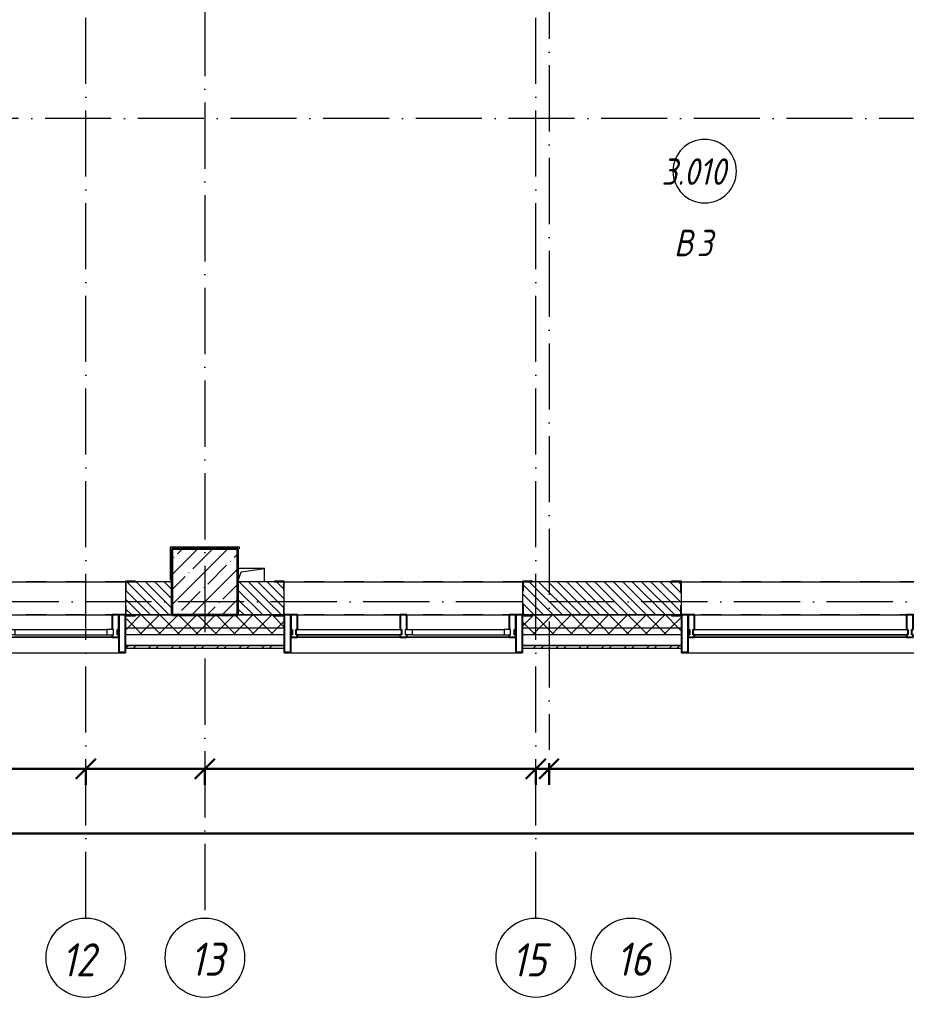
# Model space of a CAD drawing. Header units: millimetres. Extents: x -213536 to 1564669, y -45299 to 942238.
# Drawn here: x 451066 to 457766, y 499013 to 506400 of the extents above; entities that cross this region are included whole.
import ezdxf

# ---------------------------------------------------------------- set-up
doc = ezdxf.new("R2010")
doc.units = ezdxf.units.MM
doc.linetypes.add('50_200_ШТРИХ_1Т_ш5_п1_п1_', pattern=[700, 500, -100, 0, -100])
doc.linetypes.add('Штрих короткий', pattern=[300, 150, -150])
for name, color, linetype, lineweight in [('0-1', 7, 'Continuous', 5), ('0-2', 7, 'Continuous', 9), ('3) ЖБ 4м', 3, 'Continuous', 30), ('Импосты витража', 7, 'Continuous', 9), ('Импосты витража-1', 7, 'Continuous', 25), ('Каркас_Импост', 7, 'Continuous', 13), ('Каркас_Импост-1', 7, 'Continuous', 9), ('Марки помещений', 7, 'Continuous', 9), ('Несущие колонны', 7, 'Continuous', 9), ('Несущие колонны-1', 7, 'Continuous', 35), ('Обобщенные модели', 7, 'Continuous', 9), ('Общие ребра', 7, 'Continuous', 9), ('Окна', 7, 'Continuous', 9), ('Оси', 7, 'Continuous', 9), ('Оси-1', 7, 'Continuous', 20), ('Оси-2', 7, '50_200_ШТРИХ_1Т_ш5_п1_п1_', 9), ('Остекление-1', 7, 'Continuous', 9), ('Перемычка-1', 7, 'Штрих короткий', 9), ('Размеры', 7, 'Continuous', 15), ('Стены', 7, 'Continuous', 9), ('Стены-1', 7, 'Continuous', 13), ('Штриховка разреза-1', 7, 'Continuous', 9)]:
    doc.layers.add(name, color=color, linetype=linetype, lineweight=lineweight)
doc.layers.get('0-2').off()
doc.styles.add('ISOCPEUR_I_1', font='isocpeui.ttf', dxfattribs={"width": 0.85, "height": 2.5})
doc.styles.add('ISOCPEUR_I_5', font='isocpeui.ttf', dxfattribs={"width": 0.85, "height": 2.1})
doc.styles.add('ISOCPEUR_I_6', font='isocpeui.ttf', dxfattribs={"width": 0.85, "height": 3.5})
doc.dimstyles.new('ISO-2_5_0_9К', dxfattribs={"dimscale": 304.8, "dimtxt": 248.995294, "dimasz": 0.492126, "dimexe": 0.393701, "dimexo": 0.328084, "dimgap": 0, "dimtad": 1, "dimdec": 0, "dimzin": 0, "dimdsep": 46, "dimtxsty": 'ISOCPEUR_I_1', "dimblk1": 'OBLIQUE', "dimblk2": 'OBLIQUE', "dimsah": 1, "dimcen": 0.09, "dimdle": 0.393701, "dimazin": 0, "dimtfac": 1, "dimtdec": 4, "dimtix": 1, "dimtmove": 0, "dimatfit": 3, "dimfxl": 1, "dimtvp": 1, "dimtolj": 1, "dimtzin": 0, "dimarcsym": 2})
pattern_1 = [(45, (0, 0), (-70.71068, 70.71068), []), (135, (0, 0), (-70.71068, -70.71068), [])]
pattern_2 = [(135, (0, 0), (-35.35534, -35.35534), [])]

# ---------------------------------------------------------------- blocks, each defined once
blk = doc.blocks.new('Ось сетки - Круг_Ø6_00__ISO-2_5_0_9K_-16731441-АИ2_03_План отделки стен 3-го этажа _Часть 1_')
at = {"layer": 'Оси-1'}
blk.add_circle((0, 0), 3, dxfattribs=at)
blk = doc.blocks.new('_Oblique')
at = {"color": 0, "linetype": 'ByBlock', "lineweight": -2}
blk.add_line((-0.5, -0.5), (0.5, 0.5), dxfattribs=at)
blk = doc.blocks.new('*D3948')
at = {"layer": 'Defpoints', "color": 0, "lineweight": 30, "transparency": 16777216}
for p in [(449466, 500846.1), (451566, 500846.1), (451566, 500740)]:
    blk.add_point(p, dxfattribs=at)
at = {"layer": 'Размеры', "color": 0, "lineweight": -2, "transparency": 16777216}
for p, q in [((449346, 500740), (451686, 500740)), ((449466, 500746.1), (449466, 500620)), ((451566, 500746.1), (451566, 500620))]:
    blk.add_line(p, q, dxfattribs=at)
at = {"layer": 'Размеры', "color": 0, "lineweight": -2, "transparency": 16777216, "xscale": 150, "yscale": 150, "zscale": 150, "rotation": 180}
blk.add_blockref('_Oblique', (449466, 500740), dxfattribs=at)
at = {"layer": 'Размеры', "color": 0, "lineweight": -2, "transparency": 16777216, "xscale": 150, "yscale": 150, "zscale": 150}
blk.add_blockref('_Oblique', (451566, 500740), dxfattribs=at)
at = {"layer": 'Размеры', "color": 0, "transparency": 16777216, "insert": (450516, 500741.3), "char_height": 2.5, "width": 701.018, "attachment_point": 5, "style": 'ISOCPEUR_I_1'}
blk.add_mtext('\\A1;2100', dxfattribs=at)
blk = doc.blocks.new('*D3949')
at = {"layer": 'Defpoints', "color": 0, "lineweight": 30, "transparency": 16777216}
for p in [(451566, 500846.1), (452466, 500846.1), (452466, 500740)]:
    blk.add_point(p, dxfattribs=at)
at = {"layer": 'Размеры', "color": 0, "lineweight": -2, "transparency": 16777216}
for p, q in [((451446, 500740), (452586, 500740)), ((451566, 500746.1), (451566, 500620)), ((452466, 500746.1), (452466, 500620))]:
    blk.add_line(p, q, dxfattribs=at)
at = {"layer": 'Размеры', "color": 0, "lineweight": -2, "transparency": 16777216, "xscale": 150, "yscale": 150, "zscale": 150, "rotation": 180}
blk.add_blockref('_Oblique', (451566, 500740), dxfattribs=at)
at = {"layer": 'Размеры', "color": 0, "lineweight": -2, "transparency": 16777216, "xscale": 150, "yscale": 150, "zscale": 150}
blk.add_blockref('_Oblique', (452466, 500740), dxfattribs=at)
at = {"layer": 'Размеры', "color": 0, "transparency": 16777216, "insert": (452016, 500741.3), "char_height": 2.5, "width": 568.858, "attachment_point": 5, "style": 'ISOCPEUR_I_1'}
blk.add_mtext('\\A1;900', dxfattribs=at)
blk = doc.blocks.new('*D3950')
at = {"layer": 'Defpoints', "color": 0, "lineweight": 30, "transparency": 16777216}
for p in [(452466, 500846.1), (454966, 500846.1), (454966, 500740)]:
    blk.add_point(p, dxfattribs=at)
at = {"layer": 'Размеры', "color": 0, "lineweight": -2, "transparency": 16777216}
for p, q in [((452346, 500740), (455086, 500740)), ((452466, 500746.1), (452466, 500620)), ((454966, 500746.1), (454966, 500620))]:
    blk.add_line(p, q, dxfattribs=at)
at = {"layer": 'Размеры', "color": 0, "lineweight": -2, "transparency": 16777216, "xscale": 150, "yscale": 150, "zscale": 150, "rotation": 180}
blk.add_blockref('_Oblique', (452466, 500740), dxfattribs=at)
at = {"layer": 'Размеры', "color": 0, "lineweight": -2, "transparency": 16777216, "xscale": 150, "yscale": 150, "zscale": 150}
blk.add_blockref('_Oblique', (454966, 500740), dxfattribs=at)
at = {"layer": 'Размеры', "color": 0, "transparency": 16777216, "insert": (453716, 500741.3), "char_height": 2.5, "width": 758.478, "attachment_point": 5, "style": 'ISOCPEUR_I_1'}
blk.add_mtext('\\A1;2500', dxfattribs=at)
blk = doc.blocks.new('*D3951')
at = {"layer": 'Defpoints', "color": 0, "lineweight": 30, "transparency": 16777216}
for p in [(455066, 500883), (454966, 500846.1), (455066, 500740)]:
    blk.add_point(p, dxfattribs=at)
at = {"layer": 'Размеры', "color": 0, "lineweight": -2, "transparency": 16777216}
for p, q in [((455066, 500783), (455066, 500620)), ((454846, 500740), (455186, 500740)), ((454966, 500746.1), (454966, 500620))]:
    blk.add_line(p, q, dxfattribs=at)
at = {"layer": 'Размеры', "color": 0, "lineweight": -2, "transparency": 16777216, "xscale": 150, "yscale": 150, "zscale": 150, "rotation": 180}
blk.add_blockref('_Oblique', (454966, 500740), dxfattribs=at)
at = {"layer": 'Размеры', "color": 0, "lineweight": -2, "transparency": 16777216, "xscale": 150, "yscale": 150, "zscale": 150}
blk.add_blockref('_Oblique', (455066, 500740), dxfattribs=at)
at = {"layer": 'Размеры', "color": 0, "transparency": 16777216, "insert": (455016, 500741.3), "char_height": 2.5, "width": 511.398, "attachment_point": 5, "style": 'ISOCPEUR_I_1'}
blk.add_mtext('\\A1;100', dxfattribs=at)
blk = doc.blocks.new('*D3952')
at = {"layer": 'Defpoints', "color": 0, "lineweight": 30, "transparency": 16777216}
for p in [(455066, 500883), (458466, 500846.1), (458466, 500740)]:
    blk.add_point(p, dxfattribs=at)
at = {"layer": 'Размеры', "color": 0, "lineweight": -2, "transparency": 16777216}
for p, q in [((455066, 500783), (455066, 500620)), ((454946, 500740), (458586, 500740)), ((458466, 500746.1), (458466, 500620))]:
    blk.add_line(p, q, dxfattribs=at)
at = {"layer": 'Размеры', "color": 0, "lineweight": -2, "transparency": 16777216, "xscale": 150, "yscale": 150, "zscale": 150, "rotation": 180}
blk.add_blockref('_Oblique', (455066, 500740), dxfattribs=at)
at = {"layer": 'Размеры', "color": 0, "lineweight": -2, "transparency": 16777216, "xscale": 150, "yscale": 150, "zscale": 150}
blk.add_blockref('_Oblique', (458466, 500740), dxfattribs=at)
at = {"layer": 'Размеры', "color": 0, "transparency": 16777216, "insert": (456766, 500741.3), "char_height": 2.5, "width": 781.462, "attachment_point": 5, "style": 'ISOCPEUR_I_1'}
blk.add_mtext('\\A1;3400', dxfattribs=at)
blk = doc.blocks.new('*D3972')
at = {"layer": 'Defpoints', "color": 0, "lineweight": 30, "transparency": 16777216}
for p in [(429166, 500358.5), (502566, 500358.5), (502566, 500252.4)]:
    blk.add_point(p, dxfattribs=at)
at = {"layer": 'Размеры', "color": 0, "lineweight": -2, "transparency": 16777216}
for p, q in [((429046, 500252.4), (502686, 500252.4)), ((429166, 500258.5), (429166, 500132.4)), ((502566, 500258.5), (502566, 500132.4))]:
    blk.add_line(p, q, dxfattribs=at)
at = {"layer": 'Размеры', "color": 0, "lineweight": -2, "transparency": 16777216, "xscale": 150, "yscale": 150, "zscale": 150, "rotation": 180}
blk.add_blockref('_Oblique', (429166, 500252.4), dxfattribs=at)
at = {"layer": 'Размеры', "color": 0, "lineweight": -2, "transparency": 16777216, "xscale": 150, "yscale": 150, "zscale": 150}
blk.add_blockref('_Oblique', (502566, 500252.4), dxfattribs=at)
at = {"layer": 'Размеры', "color": 0, "transparency": 16777216, "insert": (465866, 500253.7), "char_height": 2.5, "width": 971.082, "attachment_point": 5, "style": 'ISOCPEUR_I_1'}
blk.add_mtext('\\A1;73400', dxfattribs=at)
blk = doc.blocks.new('BSC_Колонна _Прямоугольная - 500х500-V39-АИ2_03_План отделки стен 3-го этажа _Часть 1_')
at = {"layer": 'Несущие колонны'}
h = blk.add_hatch(dxfattribs=at)
h.set_pattern_fill('FP_45', color=256, style=0, pattern_type=2)
h.set_pattern_definition([(45, (-23300, -57250), (-114.04925, 114.04925), []), (45, (-23185.95, -57250), (-114.04925, 114.04925), [201.613, -40.323, 3.353, -36.97])])
h.paths.add_polyline_path([(-250, -250), (250, -250), (250, 250), (-250, 250)], flags=0)
at = {"layer": 'Несущие колонны-1'}
for p, q in [((250, 250), (-250, 250)), ((-250, 250), (-250, -250)), ((250, -250), (250, 250)), ((-250, -250), (250, -250))]:
    blk.add_line(p, q, dxfattribs=at)
blk = doc.blocks.new('Проем_Дверь_Прямоугольный - 1800х2700h_оконные проемы-25805030-АИ2_03_План отделки стен 3-го этажа _Часть 1_')
at = {"layer": 'Перемычка-1'}
for p, q in [((900, 125), (-900, 125)), ((900, -125), (-900, -125))]:
    blk.add_line(p, q, dxfattribs=at)
blk = doc.blocks.new('PNS_Панель прямоугольная2 - Нр_Стекло - 40мм-26243474-АИ2_03_План отделки стен 3-го этажа _Часть 1_')
at = {"layer": 'Каркас_Импост'}
for p, q in [((-397.5, 0), (-397.5, 40)), ((-397.5, 40), (-347.5, 40)), ((-347.5, 40), (-347.5, 0)), ((397.5, 40), (347.5, 40)), ((347.5, 40), (347.5, 0)), ((397.5, 0), (397.5, 40)), ((-347.5, 0), (-397.5, 0)), ((347.5, 0), (397.5, 0))]:
    blk.add_line(p, q, dxfattribs=at)
at = {"layer": 'Каркас_Импост-1'}
for p, q in [((-347.5, 40), (347.5, 40)), ((-347.5, 0), (347.5, 0))]:
    blk.add_line(p, q, dxfattribs=at)
blk = doc.blocks.new('Прямоугольный импост - Импост структурный с накладкой - 150мм-25647642-АИ2_03_План отделки стен 3-го этажа _Часть 1_')
at = {"layer": 'Импосты витража'}
for p, q in [((78475, 87667), (77700, 87667)), ((78475, 87500), (77700, 87500))]:
    blk.add_line(p, q, dxfattribs=at)
blk = doc.blocks.new('Прямоугольный импост - Импост структурный с накладкой - 150мм-V149-АИ2_03_План отделки стен 3-го этажа _Часть 1_')
at = {"layer": 'Импосты витража-1'}
for p, q in [((-25, 0), (-25, 17)), ((-25, 17), (25, 17)), ((25, 0), (15, 0)), ((15, 0), (15, -40)), ((25, 17), (25, 0)), ((-25, -150), (-25, -40)), ((15, -40), (25, -40)), ((25, -40), (25, -150)), ((25, -150), (-25, -150))]:
    blk.add_line(p, q, dxfattribs=at)
blk = doc.blocks.new('Прямоугольный импост - Откос НВФ_50х280 мм-V152-АИ2_03_План отделки стен 3-го этажа _Часть 1_')
at = {"layer": 'Импосты витража-1'}
for p, q in [((-50, 130), (0, 130)), ((-50, -150), (-50, 130)), ((0, 130), (0, -144)), ((0, -150), (-50, -150))]:
    blk.add_line(p, q, dxfattribs=at)
blk = doc.blocks.new('Прямоугольный импост - Импост структурный с накладкой - 150мм-25647633-АИ2_03_План отделки стен 3-го этажа _Часть 1_')
at = {"layer": 'Импосты витража-1'}
for p, q in [((-25, 0), (-25, 17)), ((-25, 17), (25, 17)), ((-15, 0), (-25, 0)), ((-15, -40), (-15, 0)), ((25, 17), (25, 0)), ((-25, -150), (-25, -40)), ((-25, -40), (-15, -40)), ((25, -40), (25, -150)), ((25, -150), (-25, -150))]:
    blk.add_line(p, q, dxfattribs=at)
blk = doc.blocks.new('PNS_Панель прямоугольная1 - Нр_Стекло - 40мм-25259299-АИ2_03_План отделки стен 3-го этажа _Часть 1_')
at = {"layer": 'Остекление-1'}
for p, q in [((-387.5, 40), (387.5, 40)), ((-397.5, 0), (397.5, 0)), ((387.5, 0), (-387.5, 0))]:
    blk.add_line(p, q, dxfattribs=at)
blk = doc.blocks.new('Прямоугольный импост - Импост структурный с накладкой - 150мм-25647644-АИ2_03_План отделки стен 3-го этажа _Часть 1_')
at = {"layer": 'Импосты витража-1'}
for p, q in [((-25, 0), (-25, 17)), ((-25, 17), (25, 17)), ((-15, 0), (-25, 0)), ((-15, -40), (-15, 0)), ((25, 0), (15, 0)), ((15, 0), (15, -40)), ((25, 17), (25, 0)), ((-25, -150), (-25, -40)), ((-25, -40), (-15, -40)), ((15, -40), (25, -40)), ((25, -40), (25, -150)), ((25, -150), (-25, -150))]:
    blk.add_line(p, q, dxfattribs=at)
blk = doc.blocks.new('Прямоугольный импост - Откос НВФ_50х280 мм-25993838-АИ2_03_План отделки стен 3-го этажа _Часть 1_')
at = {"layer": 'Импосты витража-1'}
for p, q in [((0, 130), (-50, 130)), ((-50, 130), (-50, -150)), ((0, -144), (0, 130)), ((-50, -150), (0, -150))]:
    blk.add_line(p, q, dxfattribs=at)
blk = doc.blocks.new('PNS_Панель прямоугольная1 - Нр_Стекло - 40мм-25293744-АИ2_03_План отделки стен 3-го этажа _Часть 1_')
at = {"layer": 'Остекление-1'}
for p, q in [((-800, 40), (800, 40)), ((-810, 0), (810, 0)), ((800, 0), (-800, 0))]:
    blk.add_line(p, q, dxfattribs=at)
blk = doc.blocks.new('Прямоугольный импост - Импост структурный с накладкой - 150мм-25651488-АИ2_03_План отделки стен 3-го этажа _Часть 1_')
at = {"layer": 'Импосты витража'}
for p, q in [((26050, 70600), (26050, 72200)), ((26217, 70600), (26217, 72200))]:
    blk.add_line(p, q, dxfattribs=at)
blk = doc.blocks.new('Прямоугольный импост - Импост структурный с накладкой - 150мм-25651501-АИ2_03_План отделки стен 3-го этажа _Часть 1_')
at = {"layer": 'Импосты витража-1'}
for p, q in [((-25, 0), (-25, 17)), ((-25, 17), (25, 17)), ((-15, 0), (-25, 0)), ((-15, -40), (-15, 0)), ((25, 0), (15, 0)), ((15, 0), (15, -40)), ((25, 17), (25, 0)), ((-25, -150), (-25, -40)), ((-25, -40), (-15, -40)), ((15, -40), (25, -40)), ((25, -40), (25, -150)), ((25, -150), (-25, -150))]:
    blk.add_line(p, q, dxfattribs=at)
blk = doc.blocks.new('Прямоугольный импост - Откос НВФ_50х280 мм-25995273-АИ2_03_План отделки стен 3-го этажа _Часть 1_')
at = {"layer": 'Импосты витража-1'}
for p, q in [((0, 130), (-50, 130)), ((-50, 130), (-50, -150)), ((0, -144), (0, 130)), ((-50, -150), (0, -150))]:
    blk.add_line(p, q, dxfattribs=at)
blk = doc.blocks.new('Фахверк_СКБ_Уголок - 250_2700-27497298-АИ2_03_План отделки стен 3-го этажа _Часть 1_')
at = {"layer": 'Обобщенные модели'}
for p, q in [((200, 181), (125, 181)), ((125, 181), (125, 106)), ((131, 106), (131, 175)), ((131, 175), (200, 175)), ((200, 175), (200, 181)), ((125, 106), (131, 106)), ((131, -6), (125, -6)), ((125, -6), (125, -81)), ((131, -75), (131, -6)), ((125, -81), (200, -81)), ((200, -75), (131, -75)), ((200, -81), (200, -75))]:
    blk.add_line(p, q, dxfattribs=at)
blk = doc.blocks.new('AR_Отверстие прямоугольное _в плите_ - AR_Отверстие прямоугольное _в плите_-V213-АИ2_03_План отделки стен 3-го этажа _Часть 1_')
at = {"layer": 'Обобщенные модели'}
for p, q in [((100, 50), (-100, 50)), ((-100, -50), (-75, 25)), ((-75, 25), (100, 50)), ((100, -50), (100, 50))]:
    blk.add_line(p, q, dxfattribs=at)
blk = doc.blocks.new('Отлив_СКБ - Отлив витража_120_НВФ-31885687-АИ2_03_План отделки стен 3-го этажа _Часть 1_')
at = {"layer": 'Окна'}
for p, q in [((1750, -2), (50, -2)), ((0, -120), (0, -113)), ((0, -120), (1800, -120)), ((1800, -113), (1800, -120))]:
    blk.add_line(p, q, dxfattribs=at)
blk = doc.blocks.new('0125-Р-ОО-Ш2-АР-о_23_10_2024_rvt-1-АИ2_03_План отделки стен 3-го этажа _Часть 1_')
at = {"layer": 'Штриховка разреза-1'}
h = blk.add_hatch(dxfattribs=at)
h.set_pattern_fill('FP_1', color=256, style=0, pattern_type=2)
h.set_pattern_definition(pattern_2)
h.paths.add_polyline_path([(22775, 57000), (23050, 57000), (23050, 57250), (22706, 57250), (22706, 57181), (22700, 57181), (22700, 57069), (22706, 57069), (22706, 57000)], flags=0)
h.paths.add_polyline_path([(20825, 57000), (20894, 57000), (20894, 57069), (20900, 57069), (20900, 57181), (20894, 57181), (20894, 57250), (20550, 57250), (20550, 57000)], flags=0)
h = blk.add_hatch(dxfattribs=at)
h.set_pattern_fill('FP_1', color=256, style=0, pattern_type=2)
h.set_pattern_definition(pattern_2)
h.paths.add_polyline_path([(28775, 57000), (29050, 57000), (29050, 57250), (28706, 57250), (28706, 57181), (28700, 57181), (28700, 57069), (28706, 57069), (28706, 57000)], flags=0)
h.paths.add_polyline_path([(26894, 57000), (26894, 57069), (26900, 57069), (26900, 57181), (26894, 57181), (26894, 57250), (25706, 57250), (25706, 57181), (25700, 57181), (25700, 57069), (25706, 57069), (25706, 57000), (26825, 57000)], flags=0)
h.paths.add_polyline_path([(23825, 57000), (23894, 57000), (23894, 57069), (23900, 57069), (23900, 57181), (23894, 57181), (23894, 57250), (23550, 57250), (23550, 57000), (23644, 57000)], flags=0)
h = blk.add_hatch(dxfattribs=at)
h.set_pattern_fill('FP_50', color=256, style=0, pattern_type=2)
h.set_pattern_definition(pattern_1)
h.paths.add_polyline_path([(75665.1, 56900), (76650, 56900), (76650, 57000), (70300, 57000), (70300, 56900), (74722.9, 56900)], flags=0)
h.paths.add_polyline_path([(66243.3, 56900), (66350, 56900), (66350, 56994), (66275, 56994), (66275, 57000), (65325, 57000), (65325, 56994), (65250, 56994), (65250, 56900), (66100, 56900)], flags=0)
h.paths.add_polyline_path([(68800, 56900), (69300, 56900), (69300, 57000), (67425, 57000), (67425, 56994), (67350, 56994), (67350, 56900), (68127.7, 56900)], flags=0)
h.paths.add_polyline_path([(63450, 56900), (63450, 56994), (63375, 56994), (63375, 57000), (62325, 57000), (62325, 56994), (62250, 56994), (62250, 56900), (63444, 56900)], flags=0)
h.paths.add_polyline_path([(60375, 56900), (60450, 56900), (60450, 56994), (60375, 56994), (60375, 57000), (59325, 57000), (59325, 56994), (59250, 56994), (59250, 56900), (59648.1, 56900)], flags=0)
h.paths.add_polyline_path([(56600, 56900), (57450, 56900), (57450, 56994), (57375, 56994), (57375, 57000), (56325, 57000), (56325, 56994), (56250, 56994), (56250, 56900), (56350.5, 56900)], flags=0)
h.paths.add_polyline_path([(54444, 56900), (54450, 56900), (54450, 56994), (54375, 56994), (54375, 57000), (53325, 57000), (53325, 56994), (53250, 56994), (53250, 56900), (54375, 56900)], flags=0)
h.paths.add_polyline_path([(51450, 56900), (51450, 56994), (51375, 56994), (51375, 57000), (50325, 57000), (50325, 56994), (50250, 56994), (50250, 56900), (51168.6, 56900)], flags=0)
h.paths.add_polyline_path([(48450, 56900), (48450, 56994), (48375, 56994), (48375, 57000), (46775, 57000), (46775, 56994), (46700, 56994), (46700, 56900), (48342.1, 56900)], flags=0)
h.paths.add_polyline_path([(44900, 56900), (44900, 56994), (44825, 56994), (44825, 57000), (43775, 57000), (43775, 56994), (43700, 56994), (43700, 56900), (44894, 56900)], flags=0)
h.paths.add_polyline_path([(41050, 56900), (41900, 56900), (41900, 56994), (41825, 56994), (41825, 57000), (40775, 57000), (40775, 56994), (40700, 56994), (40700, 56900), (40804.7, 56900)], flags=0)
h.paths.add_polyline_path([(38900, 56900), (38900, 56994), (38825, 56994), (38825, 57000), (37775, 57000), (37775, 56994), (37700, 56994), (37700, 56900), (38550, 56900)], flags=0)
h.paths.add_polyline_path([(35894, 56900), (35900, 56900), (35900, 56994), (35825, 56994), (35825, 57000), (34775, 57000), (34775, 56994), (34700, 56994), (34700, 56900), (35825, 56900)], flags=0)
h.paths.add_polyline_path([(32900, 56900), (32900, 56994), (32825, 56994), (32825, 57000), (31775, 57000), (31775, 56994), (31700, 56994), (31700, 56900), (32796.2, 56900)], flags=0)
h.paths.add_polyline_path([(29550, 56900), (29900, 56900), (29900, 56994), (29825, 56994), (29825, 57000), (28775, 57000), (28775, 56994), (28700, 56994), (28700, 56900), (29498.6, 56900)], flags=0)
h.paths.add_polyline_path([(25700, 56900), (26900, 56900), (26900, 56994), (26825, 56994), (26825, 57000), (25775, 57000), (25775, 56994), (25700, 56994)], flags=0)
h.paths.add_polyline_path([(23825, 56900), (23900, 56900), (23900, 56994), (23825, 56994), (23825, 57000), (22775, 57000), (22775, 56994), (22700, 56994), (22700, 56900), (23550, 56900)], flags=0)
h.paths.add_polyline_path([(20825, 56900), (20900, 56900), (20900, 56994), (20825, 56994), (20825, 57000), (19775, 57000), (19775, 56994), (19700, 56994), (19700, 56900), (20550, 56900)], flags=0)
h.paths.add_polyline_path([(18700, 56900), (18700, 56994), (18625, 56994), (18625, 57000), (8900, 57000), (8900, 56900), (18663.6, 56900)], flags=0)
h.paths.add_polyline_path([(6886.4, 56900), (7900, 56900), (7900, 57000), (-100, 57000), (-100, 56900), (3117.7, 56900)], flags=0)
h = blk.add_hatch(dxfattribs=at)
h.set_pattern_fill('FP_50', color=256, style=0, pattern_type=2)
h.set_pattern_definition(pattern_1)
h.paths.add_polyline_path([(75665.1, 56850), (76650, 56850), (76650, 56900), (70300, 56900), (70300, 56850), (74722.9, 56850)], flags=0)
h.paths.add_polyline_path([(69300, 56850), (69300, 56900), (67350, 56900), (67350, 56850), (69069.9, 56850)], flags=0)
h.paths.add_polyline_path([(66350, 56850), (66350, 56900), (65250, 56900), (65250, 56850), (66243.3, 56850)], flags=0)
h.paths.add_polyline_path([(63450, 56850), (63450, 56900), (62250, 56900), (62250, 56850), (63416.8, 56850)], flags=0)
h.paths.add_polyline_path([(60450, 56850), (60450, 56900), (59250, 56900), (59250, 56850), (59648.1, 56850)], flags=0)
h.paths.add_polyline_path([(57450, 56850), (57450, 56900), (56250, 56900), (56250, 56850), (56821.6, 56850)], flags=0)
h.paths.add_polyline_path([(53250, 56850), (54450, 56850), (54450, 56900), (53250, 56900)], flags=0)
h.paths.add_polyline_path([(51450, 56850), (51450, 56900), (50250, 56900), (50250, 56850), (51168.6, 56850)], flags=0)
h.paths.add_polyline_path([(48450, 56850), (48450, 56900), (46700, 56900), (46700, 56850), (48342.1, 56850)], flags=0)
h.paths.add_polyline_path([(44573.4, 56850), (44900, 56850), (44900, 56900), (43700, 56900), (43700, 56850)], flags=0)
h.paths.add_polyline_path([(41900, 56850), (41900, 56900), (40700, 56900), (40700, 56850), (41746.8, 56850)], flags=0)
h.paths.add_polyline_path([(38900, 56850), (38900, 56900), (37700, 56900), (37700, 56850), (37978.1, 56850)], flags=0)
h.paths.add_polyline_path([(34700, 56850), (35900, 56850), (35900, 56900), (34700, 56900)], flags=0)
h.paths.add_polyline_path([(32900, 56850), (32900, 56900), (31700, 56900), (31700, 56850), (32796.2, 56850)], flags=0)
h.paths.add_polyline_path([(28700, 56850), (29900, 56850), (29900, 56900), (28700, 56900)], flags=0)
h.paths.add_polyline_path([(25729.9, 56850), (26900, 56850), (26900, 56900), (25700, 56900), (25700, 56850)], flags=0)
h.paths.add_polyline_path([(23900, 56850), (23900, 56900), (22700, 56900), (22700, 56850), (23845.5, 56850)], flags=0)
h.paths.add_polyline_path([(20547.9, 56850), (20900, 56850), (20900, 56900), (19700, 56900), (19700, 56850), (20076.9, 56850)], flags=0)
h.paths.add_polyline_path([(18700, 56850), (18700, 56900), (8900, 56900), (8900, 56850), (18663.6, 56850)], flags=0)
h.paths.add_polyline_path([(7900, 56850), (7900, 56900), (-200, 56900), (-200, 56850), (6886.4, 56850)], flags=0)
h = blk.add_hatch(dxfattribs=at)
h.set_pattern_fill('FP_49', color=256, style=0, pattern_type=2)
h.set_pattern_definition([(45, (0, 0), (-85.53659, 85.53659), []), (45, (57.02, 0), (-85.53659, 85.53659), [])])
h.paths.add_polyline_path([(47399.9, 56750), (47565, 56750), (47565, 56770), (46700, 56770), (46700, 56750)], flags=0)
h.paths.add_polyline_path([(44900, 56750), (44900, 56770), (43700, 56770), (43700, 56750), (44573.4, 56750)], flags=0)
h.paths.add_polyline_path([(41746.8, 56750), (41900, 56750), (41900, 56770), (40700, 56770), (40700, 56750), (40804.7, 56750)], flags=0)
h.paths.add_polyline_path([(38900, 56750), (38900, 56770), (37700, 56770), (37700, 56750), (37978.1, 56750)], flags=0)
h.paths.add_polyline_path([(35900, 56750), (35900, 56770), (34700, 56770), (34700, 56750), (35151.6, 56750)], flags=0)
h.paths.add_polyline_path([(32900, 56750), (32900, 56770), (31700, 56770), (31700, 56750), (32796.2, 56750)], flags=0)
h.paths.add_polyline_path([(29900, 56750), (29900, 56770), (28700, 56770), (28700, 56750), (29498.6, 56750)], flags=0)
h.paths.add_polyline_path([(25700, 56750), (26900, 56750), (26900, 56770), (25700, 56770)], flags=0)
h.paths.add_polyline_path([(23900, 56750), (23900, 56770), (22700, 56770), (22700, 56750), (23845.5, 56750)], flags=0)
h.paths.add_polyline_path([(20547.9, 56750), (20900, 56750), (20900, 56770), (19700, 56770), (19700, 56750), (20076.9, 56750)], flags=0)
h.paths.add_polyline_path([(18700, 56750), (18700, 56770), (8900, 56770), (8900, 56750), (18663.6, 56750)], flags=0)
h.paths.add_polyline_path([(7900, 56750), (7900, 56770), (-330, 56770), (-330, 56750), (6886.4, 56750)], flags=0)
at = {"layer": 'Общие ребра'}
for p, q in [((23050, 57000), (22775, 57000)), ((22775, 57000), (23050, 57000)), ((23825, 57000), (23550, 57000)), ((23550, 57000), (23825, 57000)), ((26825, 57000), (25775, 57000)), ((25775, 57000), (26825, 57000)), ((23900, 56900), (22700, 56900)), ((26900, 56900), (25700, 56900)), ((23900, 56850), (22700, 56850)), ((26900, 56850), (25700, 56850))]:
    blk.add_line(p, q, dxfattribs=at)
at = {"layer": 'Стены'}
for p, q in [((20900, 57250), (22700, 57250)), ((23900, 57250), (25700, 57250)), ((26900, 57250), (28700, 57250))]:
    blk.add_line(p, q, dxfattribs=at)
at = {"layer": 'Стены-1'}
for p, q in [((22700, 57181), (22700, 57069)), ((23050, 57250), (22775, 57250)), ((23825, 57250), (23550, 57250)), ((23900, 57069), (23900, 57181)), ((25700, 57181), (25700, 57069)), ((26825, 57250), (25775, 57250)), ((26900, 57069), (26900, 57181)), ((22700, 56994), (22700, 56770)), ((23900, 56770), (23900, 56994)), ((25700, 56994), (25700, 56770)), ((26900, 56770), (26900, 56994)), ((22700, 56770), (23900, 56770)), ((23900, 56770), (22700, 56770)), ((22700, 56770), (22700, 56750)), ((22700, 56750), (23900, 56750)), ((23900, 56750), (23900, 56770)), ((25700, 56770), (26900, 56770)), ((26900, 56770), (25700, 56770)), ((25700, 56770), (25700, 56750)), ((25700, 56750), (26900, 56750)), ((26900, 56750), (26900, 56770))]:
    blk.add_line(p, q, dxfattribs=at)
at = {"layer": '0-2'}
for name, p in [('BSC_Колонна _Прямоугольная - 500х500-V39-АИ2_03_План отделки стен 3-го этажа _Часть 1_', (23300, 57250)), ('AR_Отверстие прямоугольное _в плите_ - AR_Отверстие прямоугольное _в плите_-V213-АИ2_03_План отделки стен 3-го этажа _Часть 1_', (23650, 57300)), ('Фахверк_СКБ_Уголок - 250_2700-27497298-АИ2_03_План отделки стен 3-го этажа _Часть 1_', (22575, 57075)), ('Фахверк_СКБ_Уголок - 250_2700-27497298-АИ2_03_План отделки стен 3-го этажа _Часть 1_', (25575, 57075)), ('Проем_Дверь_Прямоугольный - 1800х2700h_оконные проемы-25805030-АИ2_03_План отделки стен 3-го этажа _Часть 1_', (21800, 57125)), ('Проем_Дверь_Прямоугольный - 1800х2700h_оконные проемы-25805030-АИ2_03_План отделки стен 3-го этажа _Часть 1_', (24800, 57125)), ('Проем_Дверь_Прямоугольный - 1800х2700h_оконные проемы-25805030-АИ2_03_План отделки стен 3-го этажа _Часть 1_', (27800, 57125)), ('PNS_Панель прямоугольная2 - Нр_Стекло - 40мм-26243474-АИ2_03_План отделки стен 3-го этажа _Часть 1_', (22212.5, 56850)), ('PNS_Панель прямоугольная1 - Нр_Стекло - 40мм-25259299-АИ2_03_План отделки стен 3-го этажа _Часть 1_', (24387.5, 56850)), ('PNS_Панель прямоугольная2 - Нр_Стекло - 40мм-26243474-АИ2_03_План отделки стен 3-го этажа _Часть 1_', (25212.5, 56850)), ('PNS_Панель прямоугольная1 - Нр_Стекло - 40мм-25293744-АИ2_03_План отделки стен 3-го этажа _Часть 1_', (27800, 56850)), ('Отлив_СКБ - Отлив витража_120_НВФ-31885687-АИ2_03_План отделки стен 3-го этажа _Часть 1_', (20900, 56833)), ('Отлив_СКБ - Отлив витража_120_НВФ-31885687-АИ2_03_План отделки стен 3-го этажа _Часть 1_', (23900, 56833)), ('Отлив_СКБ - Отлив витража_120_НВФ-31885687-АИ2_03_План отделки стен 3-го этажа _Часть 1_', (26900, 56833))]:
    blk.add_blockref(name, p, dxfattribs=at)
for name, p, rotation in [('Фахверк_СКБ_Уголок - 250_2700-27497298-АИ2_03_План отделки стен 3-го этажа _Часть 1_', (24025, 57175), 180), ('Фахверк_СКБ_Уголок - 250_2700-27497298-АИ2_03_План отделки стен 3-го этажа _Часть 1_', (27025, 57175), 180), ('Прямоугольный импост - Импост структурный с накладкой - 150мм-25647642-АИ2_03_План отделки стен 3-го этажа _Часть 1_', (100300, 144500), 180), ('Прямоугольный импост - Откос НВФ_50х280 мм-25993838-АИ2_03_План отделки стен 3-го этажа _Часть 1_', (23900, 56850), 180), ('Прямоугольный импост - Импост структурный с накладкой - 150мм-25647642-АИ2_03_План отделки стен 3-го этажа _Часть 1_', (102475, 144500), 180), ('Прямоугольный импост - Импост структурный с накладкой - 150мм-25647642-АИ2_03_План отделки стен 3-го этажа _Часть 1_', (103300, 144500), 180), ('Прямоугольный импост - Откос НВФ_50х280 мм-25995273-АИ2_03_План отделки стен 3-го этажа _Часть 1_', (26900, 56850), 180), ('Прямоугольный импост - Импост структурный с накладкой - 150мм-25651488-АИ2_03_План отделки стен 3-го этажа _Часть 1_', (-43600, 83050), 270.0000000000022)]:
    blk.add_blockref(name, p, dxfattribs=dict(at, rotation=rotation))
at = {"layer": '0-2', "extrusion": (0, 0, -1), "rotation": 180}
for name, p in [('Прямоугольный импост - Импост структурный с накладкой - 150мм-V149-АИ2_03_План отделки стен 3-го этажа _Часть 1_', (-22625, 56850)), ('Прямоугольный импост - Откос НВФ_50х280 мм-V152-АИ2_03_План отделки стен 3-го этажа _Часть 1_', (-22700, 56850)), ('Прямоугольный импост - Импост структурный с накладкой - 150мм-25647644-АИ2_03_План отделки стен 3-го этажа _Часть 1_', (-23975, 56850)), ('Прямоугольный импост - Импост структурный с накладкой - 150мм-25647633-АИ2_03_План отделки стен 3-го этажа _Часть 1_', (-24800, 56850)), ('Прямоугольный импост - Импост структурный с накладкой - 150мм-V149-АИ2_03_План отделки стен 3-го этажа _Часть 1_', (-25625, 56850)), ('Прямоугольный импост - Откос НВФ_50х280 мм-V152-АИ2_03_План отделки стен 3-го этажа _Часть 1_', (-25700, 56850)), ('Прямоугольный импост - Импост структурный с накладкой - 150мм-25651501-АИ2_03_План отделки стен 3-го этажа _Часть 1_', (-26975, 56850)), ('Прямоугольный импост - Импост структурный с накладкой - 150мм-25651501-АИ2_03_План отделки стен 3-го этажа _Часть 1_', (-28625, 56850))]:
    blk.add_blockref(name, p, dxfattribs=at)
blk = doc.blocks.new('AI_Марка_Помещение_х1__Общий_E___ISO-2_1K_ - Номер-16210215-АИ2_03_План отделки стен 3-го этажа _Часть 1_')
at = {"layer": 'Марки помещений'}
for start, end in [(360, 180), (180, 360)]:
    blk.add_arc((0.039, 0.312), 2.4, start, end, dxfattribs=at)
blk = doc.blocks.new('3этВверх')
at = {"layer": 'Стены-1'}
for p, q in [((452728, 502414.4), (452204, 502414.4)), ((452204, 502414.4), (452204, 502164.4)), ((452728, 502402.4), (452728, 502414.4)), ((452204, 502152.4), (452216, 502152.4))]:
    blk.add_line(p, q, dxfattribs=at)
at = {"layer": '0-1'}
blk.add_blockref('0125-Р-ОО-Ш2-АР-о_23_10_2024_rvt-1-АИ2_03_План отделки стен 3-го этажа _Часть 1_', (429166, 444902.4), dxfattribs=at)
at = {"layer": 'Марки помещений', "xscale": 99.99999999999993, "yscale": 99.99999999999993, "zscale": 99.99999999999993}
blk.add_blockref('AI_Марка_Помещение_х1__Общий_E___ISO-2_1K_ - Номер-16210215-АИ2_03_План отделки стен 3-го этажа _Часть 1_', (456238.2, 505223.7), dxfattribs=at)
at = {"layer": 'Марки помещений', "char_height": 200, "attachment_point": 1, "style": 'ISOCPEUR_I_6'}
for s, insert, width in [('3.010', (455915.5, 505351.6), 737.552), ('\\fISOCPEUR|b0|i1|c204|p34|;В', (456009.9, 504812.6), 208.439), ('\\fISOCPEUR|b0|i1|c204|p34|;3', (456181.9, 504812.6), 176.371)]:
    blk.add_mtext(s, dxfattribs=dict(at, insert=insert, width=width))
blk = doc.blocks.new('Ос 3 эт верх часть')
at = {"layer": 'Оси-2'}
for p, q in [((451566, 499613), (451566, 535177.6)), ((452466, 535177.6), (452466, 499613)), ((454966, 499613), (454966, 535177.6)), ((455066, 534758.6), (455066, 500883)), ((506366, 505652.4), (426847.2, 505652.4)), ((535374.3, 502002.4), (426847.2, 502002.4))]:
    blk.add_line(p, q, dxfattribs=at)
at = {"layer": 'Оси-1', "xscale": 99.99999999999993, "yscale": 99.99999999999993, "zscale": 99.99999999999993}
for p in [(451566, 499313), (454966, 499313)]:
    blk.add_blockref('Ось сетки - Круг_Ø6_00__ISO-2_5_0_9K_-16731441-АИ2_03_План отделки стен 3-го этажа _Часть 1_', p, dxfattribs=at)
at = {"layer": 'Оси-1', "xscale": 99.99999999999993, "yscale": 99.99999999999993, "zscale": 99.99999999999993, "rotation": 180}
for p in [(452466, 499313), (455685.4, 499313)]:
    blk.add_blockref('Ось сетки - Круг_Ø6_00__ISO-2_5_0_9K_-16731441-АИ2_03_План отделки стен 3-го этажа _Часть 1_', p, dxfattribs=at)
at = {"layer": 'Оси', "char_height": 250, "width": 346.329, "attachment_point": 1, "style": 'ISOCPEUR_I_5'}
for s, insert in [('12', (451384.9, 499421.8)), ('13', (452355.5, 499426.9)), ('15', (454784.9, 499421.8)), ('16', (455574.9, 499426.9))]:
    blk.add_mtext(s, dxfattribs=dict(at, insert=insert))
at = {"layer": 'Размеры'}
for base, p1, p2, override, picture, middle in [((455066, 500740), (454966, 500846.1), (455066, 500883), {"dimpost": '<>', "dimfxl": 106.58597}, '*D3951', (455016, 500741.3)), ((458466, 500740), (455066, 500883), (458466, 500846.1), {"dimpost": '<>', "dimfxl": 3400.200078}, '*D3952', (456766, 500741.3)), ((451566, 500740), (449466, 500846.1), (451566, 500846.1), {"dimpost": '<>', "dimfxl": 2100}, '*D3948', (450516, 500741.3)), ((452466, 500740), (451566, 500846.1), (452466, 500846.1), {"dimpost": '<>', "dimfxl": 900}, '*D3949', (452016, 500741.3)), ((454966, 500740), (452466, 500846.1), (454966, 500846.1), {"dimpost": '<>', "dimfxl": 2500}, '*D3950', (453716, 500741.3)), ((502566, 500252.4), (429166, 500358.5), (502566, 500358.5), {"dimpost": '<>', "dimfxl": 73400}, '*D3972', (465866, 500253.7))]:
    dim = blk.add_linear_dim(base=base, p1=p1, p2=p2, dimstyle='ISO-2_5_0_9К', override=override, dxfattribs=at)
    dim.commit()
    dim.dimension.update_dxf_attribs({"geometry": picture, "text_midpoint": middle})

msp = doc.modelspace()

# ---------------------------------------------------------------- block references
at = {"color": 5, "lineweight": 30}
msp.add_blockref('Ос 3 эт верх часть', (0, 0), dxfattribs=at)
at = {"layer": '3) ЖБ 4м'}
msp.add_blockref('3этВверх', (0, 0), dxfattribs=at)

doc.saveas('drawing.dxf')
